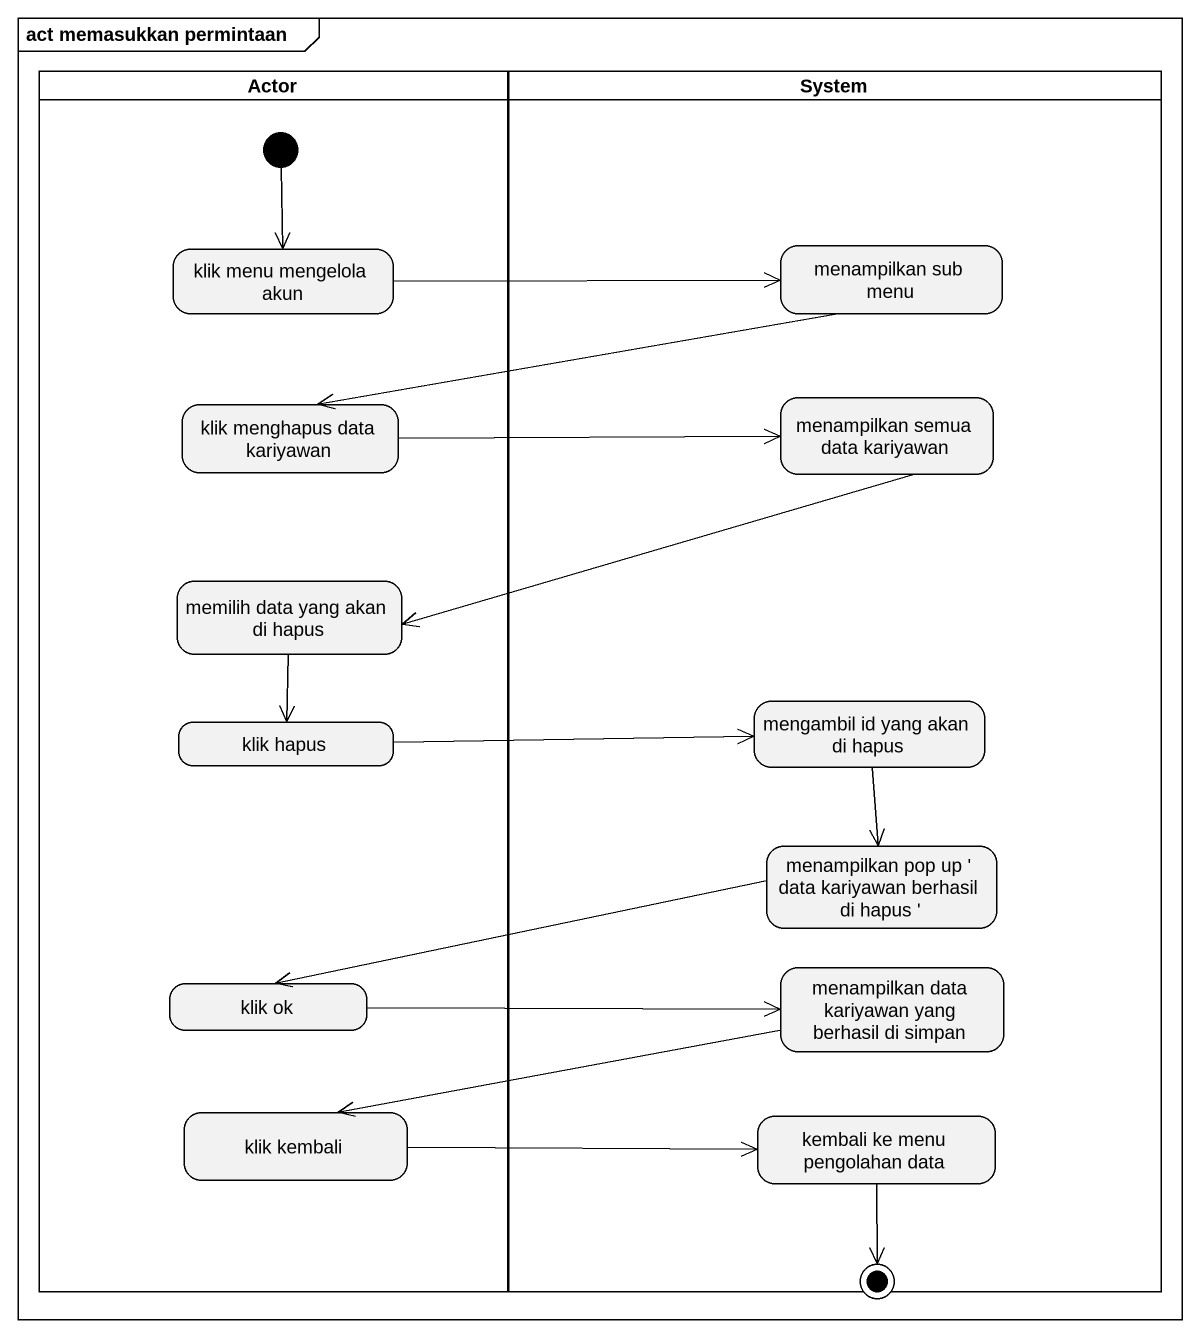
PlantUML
@startuml
mainframe act memasukkan permintaan
hide empty description
state "Actor" as Actor_ <<partition>> {
  state "klik menu mengelola akun" as klik_menu_mengelola_akun
  state "klik menghapus data kariyawan" as klik_menghapus_data
  state "memilih data yang akan di hapus" as memilih_data_yang_akan_di
  state "klik hapus" as klik_hapus
  state "klik ok" as klik_ok
  state "klik kembali" as klik_kembali
  [*] --> klik_menu_mengelola_akun
}
state System <<partition>> {
  state "menampilkan sub menu" as menampilkan_sub_menu
  state "menampilkan semua data kariyawan" as menampilkan_semua_data
  state "mengambil id yang akan di hapus" as mengambil_id_yang_akan_di
  state "menampilkan pop up ' data kariyawan berhasil di hapus '" as menampilkan_pop_up_data
  state "menampilkan data kariyawan yang berhasil di simpan" as menampilkan_data_kariyawan
  state "kembali ke menu pengolahan data" as kembali_ke_menu_pengolahan
}
state final1 <<end>>
klik_menu_mengelola_akun -right-> menampilkan_sub_menu
menampilkan_sub_menu -left-> klik_menghapus_data
klik_menghapus_data -right-> menampilkan_semua_data
menampilkan_semua_data -left-> memilih_data_yang_akan_di
memilih_data_yang_akan_di --> klik_hapus
mengambil_id_yang_akan_di --> menampilkan_pop_up_data
klik_hapus -right-> mengambil_id_yang_akan_di
menampilkan_pop_up_data -left-> klik_ok
klik_ok -right-> menampilkan_data_kariyawan
menampilkan_data_kariyawan -left-> klik_kembali
klik_kembali -right-> kembali_ke_menu_pengolahan
kembali_ke_menu_pengolahan --> final1
@enduml
